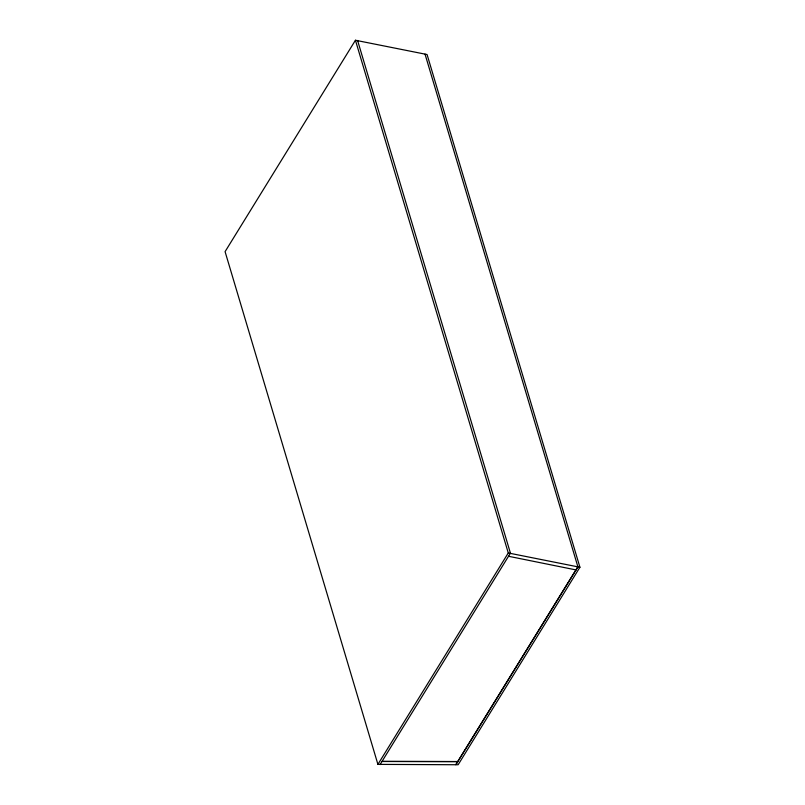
<?xml version="1.0" encoding="UTF-8"?>
<svg xmlns="http://www.w3.org/2000/svg" width="805" height="805" viewBox="0 0 805 805"><rect width="100%" height="100%" fill="white"/><g stroke="black" fill="none" stroke-linecap="round" stroke-linejoin="round"><path stroke-width="1.21" d="M355.438 40.25L225.078 251.653L377.917 764.378L458.136 764.75L579.922 567.253L427.073 54.529L355.438 40.25L508.277 552.965L377.917 764.378M380.071 764.579L510.43 553.176L357.581 40.461M577.869 566.811L455.831 764.72L577.899 566.841L425.02 54.096M382.033 761.399L457.793 761.53M381.983 761.48L457.743 761.611M508.277 552.965L579.922 567.253M508.519 556.275L575.957 569.92"/></g></svg>
